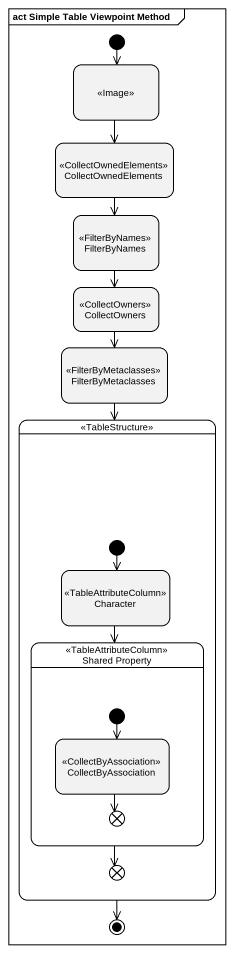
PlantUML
@startuml
mainframe act Simple Table Viewpoint Method
hide empty description
state " " as state1 <<Image>>
state CollectOwnedElements <<CollectOwnedElements>>
state FilterByNames <<FilterByNames>>
state CollectOwners <<CollectOwners>>
state FilterByMetaclasses <<FilterByMetaclasses>>
state " " as state2 <<TableStructure>> {
  state Character <<TableAttributeColumn>>
  state "Shared Property" as Shared_Property <<TableAttributeColumn>> {
    state CollectByAssociation <<CollectByAssociation>>
    state flowfinal1 <<end>>
    [*] --> CollectByAssociation
  }
  state flowfinal2 <<end>>
  [*] --> Character
}
[*] --> state1
state1 --> CollectOwnedElements
CollectOwnedElements --> FilterByNames
FilterByNames --> CollectOwners
CollectOwners --> FilterByMetaclasses
FilterByMetaclasses --> state2
Character --> Shared_Property
Shared_Property --> flowfinal2
CollectByAssociation --> flowfinal1
state2 --> [*]
@enduml
